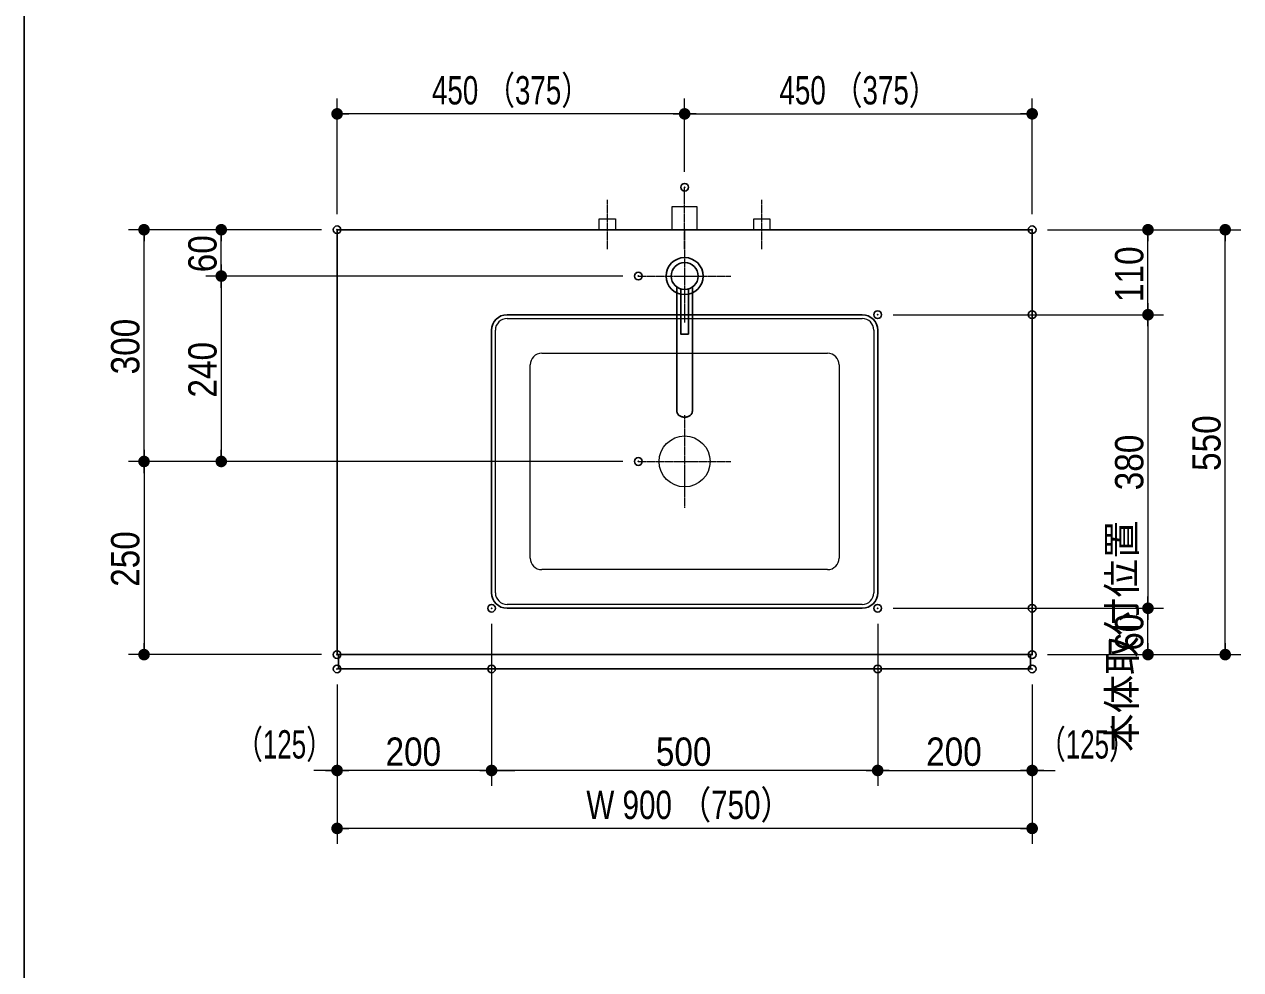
# Model space of a CAD drawing. Units: millimetres, scale not verified. Extents: x -6062 to 6062, y -3045 to 3045.
# Drawn here: x -2922 to -1348, y -778 to 446 of the extents above; entities that cross this region are included whole.
import ezdxf
from ezdxf.enums import TextEntityAlignment as Align

# ---------------------------------------------------------------- set-up
doc = ezdxf.new("R2010")
doc.units = ezdxf.units.MM
doc.header["$LTSCALE"] = 20
doc.header["$PDMODE"] = 32
doc.header["$PDSIZE"] = 10
doc.linetypes.add('USER2', pattern=[2.91, 1.76, -0.4, 0.35, -0.4])
for name, color, linetype, lineweight in [('0-0_1図面枠', 7, 'Continuous', 20), ('0-1_2寸法-2', 7, 'Continuous', 15), ('0-2_0', 7, 'Continuous', 25), ('0-4_2寸法-1', 7, 'Continuous', 15), ('0-5_5ボウル・キャビネット', 7, 'Continuous', 15), ('0-7_4給排水', 7, 'Continuous', 30)]:
    doc.layers.add(name, color=color, linetype=linetype, lineweight=lineweight)
doc.layers.add('0-3_Defpoints', color=7, linetype='Continuous')
doc.styles.add('ＭＳ Ｐゴシック', font='')
doc.styles.get('ＭＳ Ｐゴシック').set_extended_font_data('MS PGothic')

# ---------------------------------------------------------------- blocks, each defined once
blk = doc.blocks.new('_Dot')
at = {"layer": '0-2_0'}
blk.add_line((-10, 0), (-20, 0), dxfattribs=at)
for points in [[(0, 0), (-10, 0), (-9.92, 1.25)], [(0, 0), (-9.92, -1.25), (-10, 0)], [(0, 0), (-9.92, 1.25), (-9.69, 2.49)], [(0, 0), (-9.69, -2.49), (-9.92, -1.25)], [(0, 0), (-9.69, 2.49), (-9.3, 3.68)], [(0, 0), (-9.3, -3.68), (-9.69, -2.49)], [(0, 0), (-9.3, 3.68), (-8.76, 4.82)], [(0, 0), (-8.76, -4.82), (-9.3, -3.68)], [(0, 0), (-8.76, 4.82), (-8.09, 5.88)], [(0, 0), (-8.09, -5.88), (-8.76, -4.82)], [(0, 0), (-8.09, 5.88), (-7.29, 6.85)], [(0, 0), (-7.29, -6.85), (-8.09, -5.88)], [(0, 0), (-7.29, 6.85), (-6.37, 7.71)], [(0, 0), (-6.37, -7.71), (-7.29, -6.85)], [(0, 0), (-6.37, 7.71), (-5.36, 8.44)], [(0, 0), (-5.36, -8.44), (-6.37, -7.71)], [(0, 0), (-5.36, 8.44), (-4.26, 9.05)], [(0, 0), (-4.26, -9.05), (-5.36, -8.44)], [(0, 0), (-4.26, 9.05), (-3.09, 9.51)], [(0, 0), (-3.09, -9.51), (-4.26, -9.05)], [(0, 0), (-3.09, 9.51), (-1.87, 9.82)], [(0, 0), (-1.87, -9.82), (-3.09, -9.51)], [(0, 0), (-1.87, 9.82), (-0.63, 9.98)], [(0, 0), (-0.63, -9.98), (-1.87, -9.82)], [(0, 0), (-0.63, 9.98), (0.63, 9.98)], [(0, 0), (0.63, -9.98), (-0.63, -9.98)], [(0, 0), (0.63, 9.98), (1.87, 9.82)], [(0, 0), (1.87, 9.82), (3.09, 9.51)], [(0, 0), (3.09, 9.51), (4.26, 9.05)], [(0, 0), (4.26, 9.05), (5.36, 8.44)], [(0, 0), (5.36, 8.44), (6.37, 7.71)], [(0, 0), (6.37, 7.71), (7.29, 6.85)], [(0, 0), (7.29, 6.85), (8.09, 5.88)], [(0, 0), (8.09, 5.88), (8.76, 4.82)], [(0, 0), (8.76, 4.82), (9.3, 3.68)], [(0, 0), (9.3, 3.68), (9.69, 2.49)], [(0, 0), (9.69, 2.49), (9.92, 1.25)], [(0, 0), (9.92, 1.25), (10, 0)], [(0, 0), (1.87, -9.82), (0.63, -9.98)], [(0, 0), (3.09, -9.51), (1.87, -9.82)], [(0, 0), (4.26, -9.05), (3.09, -9.51)], [(0, 0), (5.36, -8.44), (4.26, -9.05)], [(0, 0), (6.37, -7.71), (5.36, -8.44)], [(0, 0), (7.29, -6.85), (6.37, -7.71)], [(0, 0), (8.09, -5.88), (7.29, -6.85)], [(0, 0), (8.76, -4.82), (8.09, -5.88)], [(0, 0), (9.3, -3.68), (8.76, -4.82)], [(0, 0), (9.69, -2.49), (9.3, -3.68)], [(0, 0), (9.92, -1.25), (9.69, -2.49)], [(0, 0), (10, 0), (9.92, -1.25)]]:
    blk.add_solid(points, dxfattribs=at)
blk = doc.blocks.new('グループ-12')
at = {"layer": '0-0_1図面枠', "lineweight": 30}
blk.add_line((-22700, 41000), (-22700, -48600), dxfattribs=at)
blk = doc.blocks.new('グループ-45')
at = {"layer": '0-5_5ボウル・キャビネット', "lineweight": 30}
for p, q in [((-10200, 1400), (-1000, 1400)), ((-10600, -5800), (-10600, 1000)), ((-600, 1000), (-600, -5800)), ((-1000, -6200), (-10200, -6200))]:
    blk.add_line(p, q, dxfattribs=at)
at = {"layer": '0-5_5ボウル・キャビネット'}
for p, q in [((-10200, 1300), (-1000, 1300)), ((-10500, -5800), (-10500, 1000)), ((-700, 1000), (-700, -5800)), ((-9300, 400), (-1900, 400)), ((-9600, -4900), (-9600, 100)), ((-1600, 100), (-1600, -4900)), ((-1900, -5200), (-9300, -5200)), ((-1000, -6100), (-10200, -6100))]:
    blk.add_line(p, q, dxfattribs=at)
at = {"layer": '0-5_5ボウル・キャビネット', "lineweight": 30}
for centre, start, end in [((-10200, 1000), 90, 180), ((-1000, 1000), 0, 90), ((-10200, -5800), 180, 270), ((-1000, -5800), 270, 0)]:
    blk.add_arc(centre, 400, start, end, dxfattribs=at)
at = {"layer": '0-5_5ボウル・キャビネット'}
for centre, start, end in [((-10200, 1000), 90, 180), ((-1000, 1000), 0, 90), ((-9300, 100), 90, 180), ((-1900, 100), 0, 90), ((-9300, -4900), 180, 270), ((-1900, -4900), 270, 0), ((-10200, -5800), 180, 270), ((-1000, -5800), 270, 0)]:
    blk.add_arc(centre, 300, start, end, dxfattribs=at)
blk = doc.blocks.new('グループ-46')
at = {"layer": '0-5_5ボウル・キャビネット', "linetype": 'USER2'}
for p, q in [((-5600, -1200), (-5600, -3600)), ((-6800, -2400), (-4400, -2400))]:
    blk.add_line(p, q, dxfattribs=at)
at = {"layer": '0-5_5ボウル・キャビネット'}
blk.add_circle((-5600, -2400), 660, dxfattribs=at)
blk = doc.blocks.new('グループ-50')
at = {"layer": '0-7_4給排水', "linetype": 'USER2', "lineweight": 15}
blk.add_line((-5600, 3100), (-5600, 4700), dxfattribs=at)
at = {"layer": '0-7_4給排水', "lineweight": 15}
blk.add_lwpolyline([(-5920, 3600), (-5920, 4200), (-5280, 4200), (-5280, 3600)], dxfattribs=at)
blk = doc.blocks.new('止水栓_平面_W100')
at = {"layer": '0-7_4給排水', "linetype": 'USER2', "lineweight": 15}
for p, q in [((-2000, -500), (-2000, 780)), ((2000, -500), (2000, 780))]:
    blk.add_line(p, q, dxfattribs=at)
at = {"layer": '0-7_4給排水', "lineweight": 15}
for points in [[(-2210, 0), (-2210, 280), (-1790, 280), (-1790, 0)], [(1790, 0), (1790, 280), (2210, 280), (2210, 0)]]:
    blk.add_lwpolyline(points, dxfattribs=at)
blk = doc.blocks.new('グループ-51')
at = {"layer": '0-7_4給排水', "linetype": 'USER2', "lineweight": 15}
blk.add_line((-5600, 3100), (-5600, 4700), dxfattribs=at)
at = {"layer": '0-7_4給排水', "lineweight": 15}
blk.add_lwpolyline([(-5920, 3600), (-5920, 4200), (-5280, 4200), (-5280, 3600)], dxfattribs=at)
blk = doc.blocks.new('グループ-53')
at = {"layer": '0-7_4給排水', "linetype": 'USER2', "lineweight": 15}
for p, q in [((-5600, 3600), (-5600, 1200)), ((-6800, 2400), (-4400, 2400))]:
    blk.add_line(p, q, dxfattribs=at)
at = {"layer": '0-7_4給排水'}
for points in [[(-5800, 2112.8), (-5800, -1100), (-5799.2, -1113.8), (-5796.7, -1127.9), (-5792.3, -1142.2), (-5786, -1156.4), (-5777.7, -1170.4), (-5767.4, -1183.8), (-5755.3, -1196.6), (-5741.4, -1208.3), (-5726.1, -1218.9), (-5709.4, -1228.2), (-5691.9, -1236.1), (-5673.6, -1242.5), (-5655, -1247.3), (-5636.4, -1250.7), (-5618, -1252.6), (-5600, -1253.2), (-5582, -1252.6), (-5563.6, -1250.7), (-5545, -1247.3), (-5526.4, -1242.5), (-5508.1, -1236.1), (-5490.6, -1228.2), (-5473.9, -1218.9), (-5458.6, -1208.3), (-5444.7, -1196.6), (-5432.6, -1183.8), (-5422.3, -1170.4), (-5414, -1156.4), (-5407.7, -1142.2), (-5403.3, -1127.9), (-5400.8, -1113.8), (-5400, -1100), (-5400, 2112.8)], [(-5700, 2064.6), (-5700, 900), (-5500, 900), (-5500, 2064.6)]]:
    blk.add_lwpolyline(points, dxfattribs=at)
for radius in [480, 350]:
    blk.add_circle((-5600, 2400), radius, dxfattribs=at)

msp = doc.modelspace()

# ---------------------------------------------------------------- linework, layer by layer
at = {"layer": '0-1_2寸法-2'}
for p, q in [((-2517.5, -408.5), (-2517.5, -540)), ((-2317.5, -408.5), (-2317.5, -540)), ((-1817.5, -408.5), (-1817.5, -540)), ((-1617.5, -408.5), (-1617.5, -540)), ((-2532.51, -520), (-2547.51, -520)), ((-2317.5, -520), (-2517.5, -520)), ((-2302.49, -520), (-2287.49, -520)), ((-1832.51, -520), (-1847.51, -520)), ((-1817.5, -520), (-1617.5, -520)), ((-1602.49, -520), (-1587.49, -520))]:
    msp.add_line(p, q, dxfattribs=at)
at = {"layer": '0-3_Defpoints'}
for p in [(-2517.5, 330), (-1617.5, 330), (-2067.5, 235), (-2767.5, 180), (-2667.5, 180), (-2667.5, 180), (-2517.5, 180), (-2517.5, 180), (-1617.5, 180), (-1617.5, 180), (-1467.5, 180), (-1467.5, 180), (-1367.5, 180), (-2127.5, 120), (-1817.5, 70), (-1617.5, 70), (-2667.5, -120), (-2127.5, -120), (-2317.5, -310), (-1817.5, -310), (-1617.5, -310), (-1467.5, -310), (-1467.5, -310), (-2767.5, -370), (-2517.5, -370), (-1617.5, -370), (-1467.5, -370), (-2517.5, -388.5), (-2317.5, -388.5), (-1817.5, -388.5), (-1617.5, -388.5), (-2517.5, -520), (-2517.5, -520), (-2317.5, -520), (-1617.5, -520), (-1617.5, -520), (-2517.5, -595)]:
    msp.add_point(p, dxfattribs=at)
at = {"layer": '0-4_2寸法-1'}
for p, q in [((-2517.5, 200), (-2517.5, 350)), ((-2067.5, 255), (-2067.5, 350)), ((-2067.5, 255), (-2067.5, 350)), ((-1617.5, 200), (-1617.5, 350)), ((-2082.51, 330), (-2502.49, 330)), ((-2052.49, 330), (-1632.51, 330)), ((-2687.5, 180), (-2787.5, 180)), ((-2537.5, 180), (-2687.5, 180)), ((-1597.5, 180), (-1447.5, 180)), ((-1447.5, 180), (-1347.5, 180)), ((-2767.5, -104.99), (-2767.5, 164.99)), ((-2667.5, 135.01), (-2667.5, 164.99)), ((-1467.5, 85.01), (-1467.5, 164.99)), ((-1367.5, -354.99), (-1367.5, 164.99)), ((-2147.5, 120), (-2687.5, 120)), ((-2147.5, 120), (-2687.5, 120)), ((-2667.5, 104.99), (-2667.5, -104.99)), ((-1797.5, 70), (-1447.5, 70)), ((-1597.5, 70), (-1447.5, 70)), ((-1467.5, 54.99), (-1467.5, -294.99)), ((-2687.5, -120), (-2787.5, -120)), ((-2687.5, -120), (-2787.5, -120)), ((-2147.5, -120), (-2687.5, -120)), ((-2767.5, -135.01), (-2767.5, -354.99)), ((-1797.5, -310), (-1447.5, -310)), ((-1597.5, -310), (-1447.5, -310)), ((-2317.5, -330), (-2317.5, -540)), ((-1817.5, -330), (-1817.5, -540)), ((-1467.5, -354.99), (-1467.5, -325.01)), ((-2537.5, -370), (-2787.5, -370)), ((-1597.5, -370), (-1447.5, -370)), ((-1447.5, -370), (-1347.5, -370)), ((-2517.5, -408.5), (-2517.5, -540)), ((-2317.5, -408.5), (-2317.5, -540)), ((-1817.5, -408.5), (-1817.5, -540)), ((-1617.5, -408.5), (-1617.5, -540)), ((-2332.51, -520), (-2502.49, -520)), ((-1832.51, -520), (-2302.49, -520)), ((-1802.49, -520), (-1632.51, -520)), ((-2517.5, -540), (-2517.5, -615)), ((-1617.5, -540), (-1617.5, -615)), ((-1632.51, -595), (-2502.49, -595))]:
    msp.add_line(p, q, dxfattribs=at)
at = {"layer": '0-5_5ボウル・キャビネット', "lineweight": 30}
for points in [[(-2517.5, 180), (-1617.5, 180), (-1617.5, -370), (-2517.5, -370)], [(-2515.5, -370), (-1619.5, -370), (-1619.5, -388.5), (-2515.5, -388.5)]]:
    msp.add_lwpolyline(points, close=True, dxfattribs=at)

# ---------------------------------------------------------------- block references
at = {"layer": '0-0_1図面枠', "xscale": 0.05, "yscale": 0.05}
msp.add_blockref('グループ-12', (-1787.5, 0), dxfattribs=at)
at = {"layer": '0-1_2寸法-2', "xscale": 0.7503418, "yscale": 0.7503418}
for p in [(-2517.5, -520), (-1817.5, -520)]:
    msp.add_blockref('_Dot', p, dxfattribs=at)
at = {"layer": '0-1_2寸法-2', "xscale": 0.7503418, "yscale": 0.7503418, "rotation": 180}
for p in [(-2317.5, -520), (-1617.5, -520)]:
    msp.add_blockref('_Dot', p, dxfattribs=at)
at = {"layer": '0-4_2寸法-1', "xscale": 0.7503418, "yscale": 0.7503418}
for p, rotation in [((-2517.5, 330), 180), ((-2067.5, 330), 180), ((-2767.5, 180), 90), ((-2667.5, 180), 90), ((-1467.5, 180), 90), ((-1367.5, 180), 90), ((-2667.5, 120), 270), ((-2667.5, 120), 90), ((-1467.5, 70), 270), ((-1467.5, 70), 90), ((-2767.5, -120), 270), ((-2667.5, -120), 270), ((-2767.5, -120), 90), ((-1467.5, -310), 270), ((-1467.5, -310), 90), ((-2767.5, -370), 270), ((-1467.5, -370), 270), ((-1367.5, -370), 270), ((-2517.5, -520), 180), ((-2317.5, -520), 180), ((-1817.5, -520), 180), ((-2517.5, -595), 180)]:
    msp.add_blockref('_Dot', p, dxfattribs=dict(at, rotation=rotation))
for p in [(-2067.5, 330), (-1617.5, 330), (-2317.5, -520), (-1817.5, -520), (-1617.5, -520), (-1617.5, -595)]:
    msp.add_blockref('_Dot', p, dxfattribs=at)
at = {"layer": '0-5_5ボウル・キャビネット', "xscale": 0.05, "yscale": 0.05}
for name in ['グループ-45', 'グループ-46']:
    msp.add_blockref(name, (-1787.5, 0), dxfattribs=at)
at = {"layer": '0-7_4給排水', "xscale": 0.05, "yscale": 0.05}
for name, p in [('グループ-50', (-1787.5, 0)), ('グループ-51', (-1787.5, 0)), ('止水栓_平面_W100', (-2067.5, 180)), ('止水栓_平面_W100', (-2067.5, 180)), ('グループ-53', (-1787.5, 0))]:
    msp.add_blockref(name, p, dxfattribs=at)

# ---------------------------------------------------------------- texts
at = {"layer": '0-1_2寸法-2', "style": 'ＭＳ Ｐゴシック'}
msp.add_text('本体取付位置', height=36.66, rotation=90, dxfattribs=at).set_placement((-1472.19, -496.14), align=Align.BOTTOM_LEFT)
at = {"layer": '0-1_2寸法-2', "style": 'ＭＳ Ｐゴシック', "width": 0.7}
for p in [(-2648.57, -515.51), (-1609, -515.51)]:
    msp.add_text('（125）', height=36.66, dxfattribs=at).set_placement(p, align=Align.BOTTOM_LEFT)
at = {"layer": '0-4_2寸法-1', "style": 'ＭＳ Ｐゴシック'}
for s, width, p in [('450 （375）', 0.75, (-2394.71, 331.19)), ('450 （375）', 0.75, (-1944.71, 331.19)), ('200', 0.9, (-2454.78, -524.96)), ('500', 0.9, (-2104.78, -524.96)), ('200', 0.9, (-1754.78, -524.96)), ('W 900 （750）', 0.8, (-2194.77, -593.81))]:
    msp.add_text(s, height=36.66, dxfattribs=dict(at, width=width)).set_placement(p, align=Align.BOTTOM_LEFT)
at = {"layer": '0-4_2寸法-1', "style": 'ＭＳ Ｐゴシック', "width": 0.9}
for s, p in [('60', (-2662.54, 124.92)), ('110', (-1462.54, 86.39)), ('300', (-2762.54, -7.28)), ('240', (-2662.54, -37.28)), ('550', (-1362.54, -132.28)), ('380', (-1462.54, -157.28)), ('250', (-2762.54, -282.28)), ('60', (-1462.54, -365.08))]:
    msp.add_text(s, height=36.66, rotation=90, dxfattribs=at).set_placement(p, align=Align.BOTTOM_LEFT)

doc.saveas('drawing.dxf')
